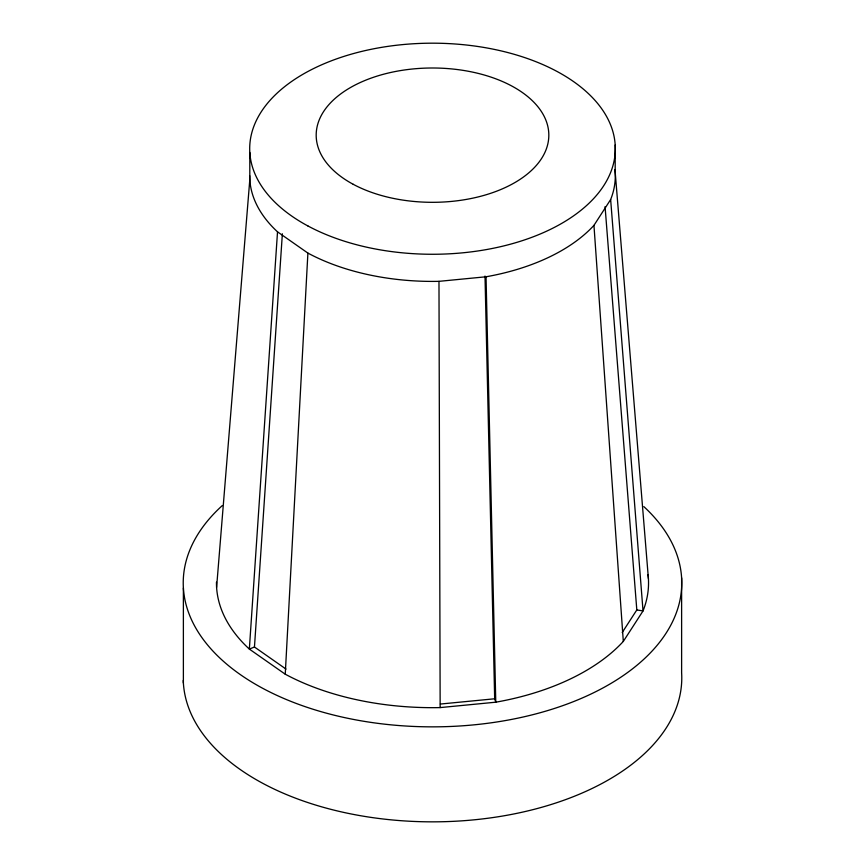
<?xml version="1.0" encoding="UTF-8"?>
<svg xmlns="http://www.w3.org/2000/svg" width="865" height="865" viewBox="0 0 865 865"><rect width="100%" height="100%" fill="white"/><g stroke="black" fill="none" stroke-linecap="round" stroke-linejoin="round"><path stroke-width="1.3" d="M648.058 574.63A216.045 124.733 0 0 1 643.03 610.928L623.308 641.43A216.045 124.733 0 0 1 495.775 702.196L440.155 707.592A216.045 124.733 0 0 1 285.245 674.203L307.897 253.088L277.524 231.842A182.807 105.541 0 0 1 249.693 175.681M277.524 231.842L249.347 649.085L285.245 674.203M286.012 669.077L254.461 647.009L282.368 233.799M216.596 587.357L249.812 179.606L249.812 152.467M307.897 253.088A182.807 105.541 0 0 0 438.977 281.341L486.043 276.778A182.807 105.541 0 0 0 593.952 225.365L610.647 199.545A182.807 105.541 0 0 0 614.972 169.518M622.205 632.542L636.813 609.944L605.067 206.638M254.461 647.009L249.347 649.085A216.045 124.733 0 0 1 216.466 582.167M440.382 704.045L494.672 698.779L495.775 702.196L486.043 276.778M636.813 609.944L643.03 610.928L610.647 199.545M648.404 578.512L615.188 172.124L615.188 144.985M593.952 225.365L623.308 641.43M485.006 276.054L494.672 698.779M438.977 281.341L440.155 707.592M681.62 577.842L681.62 672.819A249.282 143.925 0 0 1 439.106 821.793A249.282 143.925 0 0 1 183.261 680.441M183.38 588.038L183.38 683.015M643.83 506.609A249.282 143.925 0 0 1 594.417 692.357A249.282 143.925 0 0 1 268.907 691.524A249.282 143.925 0 0 1 222.348 505.528M353.212 184.299A116.332 67.167 0 0 0 545.858 150.229A116.332 67.167 0 0 0 398.43 70.941A116.332 67.167 0 0 0 353.212 184.299M307.897 225.949A182.807 105.541 0 0 0 610.647 172.416A182.807 105.541 0 0 0 378.957 47.813A182.807 105.541 0 0 0 307.897 225.949"/></g></svg>
